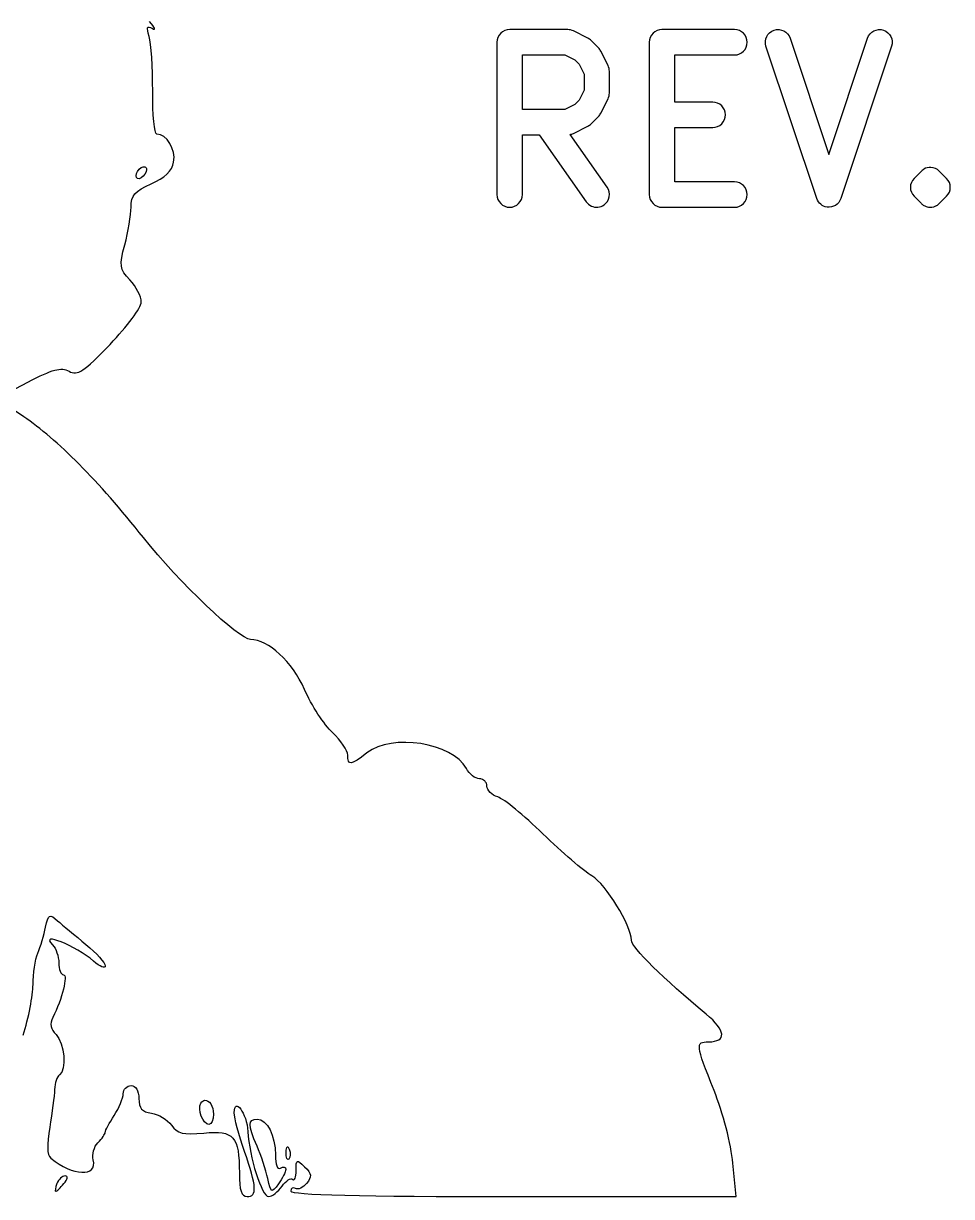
# Model space of a CAD drawing. Header units: millimetres. Extents: x 3 to 110, y 3 to 41.
# Drawn here: x 37.2 to 55.48, y 3.03 to 26.14 of the extents above; entities that cross this region are included whole.
import ezdxf

# ---------------------------------------------------------------- set-up
doc = ezdxf.new("R2010")
doc.units = ezdxf.units.MM
doc.layers.add('1', color=7, linetype='CONTINUOUS')

msp = doc.modelspace()

# ---------------------------------------------------------------- linework, layer by layer
at = {"layer": '1', "color": 7}
for points in [[(47.921489, 26.017832), (46.778406, 26.017832), (46.778406, 26.017832)], [(48.319397, 25.848336), (48.033627, 25.991477)], [(51.207071, 26.017832), (49.778737, 26.017832), (49.778737, 26.017832)], [(46.528811, 25.767719), (46.528811, 24.196241), (46.528811, 22.767906)], [(48.526617, 25.6592), (48.383992, 25.801826)], [(49.528623, 25.767719), (49.528623, 24.339385), (49.528623, 22.767906)], [(52.827122, 22.688902), (51.827127, 25.688893)], [(52.301467, 25.847002), (53.064294, 23.558519), (53.827123, 25.847002)], [(54.301463, 25.688893), (53.301461, 22.688902)], [(48.716787, 25.308317), (48.573643, 25.594087)], [(50.778675, 24.589498), (50.028335, 24.589498), (50.028335, 25.518124), (51.207071, 25.518124)], [(48.743142, 24.767783), (48.743142, 25.196697)], [(48.573643, 24.37039), (48.716787, 24.65616)], [(48.383992, 24.162652), (48.526617, 24.305278)], [(48.033627, 23.973), (48.319397, 24.116144)], [(51.207071, 23.01802), (50.028335, 23.01802), (50.028335, 24.089271), (50.778675, 24.089271)], [(47.02852, 22.767906), (47.02852, 23.946645), (47.362349, 23.946645), (48.288391, 22.624762)], [(48.697666, 22.911566), (47.96903, 23.95233)], [(54.887463, 23.230409), (54.744834, 23.087268)], [(55.384073, 23.087268), (55.240929, 23.230409)], [(54.744834, 22.733799), (54.887463, 22.591173)], [(55.239379, 22.589624), (55.240929, 22.591173), (55.384073, 22.733799)], [(49.778737, 22.517793), (51.207071, 22.517793)], [(55.127241, 22.526061), (55.129824, 22.526579)], [(55.187185, 22.550348), (55.190286, 22.552416)], [(37.207639, 18.39099), (36.669159, 18.752725), (37.285135, 19.073119)], [(42.368039, 3.564007), (42.36751, 3.564007)], [(46.853541, 3.030706), (51.237232, 3.030706), (51.175743, 3.689581)]]:
    msp.add_lwpolyline(points, dxfattribs=at)
for points in [[(47.02852, 25.518124), (47.862576, 25.518124), (48.058948, 25.419422), (48.144729, 25.334154), (48.242915, 25.137269), (48.242915, 24.827209), (48.144729, 24.630324), (48.058948, 24.545056), (47.862576, 24.446354), (47.02852, 24.446354), (47.02852, 25.518124)], [(39.594548, 23.314197)], [(55.073497, 23.303274)], [(53.029712, 22.520414)], [(40.774323, 4.927229)], [(41.805271, 4.554643)], [(42.395926, 4.007906)], [(38.022052, 3.436883)]]:
    msp.add_lwpolyline(points, close=True, dxfattribs=at)
for points in [[(39.741312, 26.038058), (39.817142, 25.993515), (39.793091, 26.055719), (39.687575, 26.176035)], [(39.678262, 25.883546), (39.620239, 26.066429), (39.634368, 26.100864), (39.741312, 26.038058)], [(39.747001, 24.804027), (39.750414, 25.26806), (39.719431, 25.753843), (39.678262, 25.883546)], [(46.778406, 26.017832), (46.640454, 26.017596), (46.528761, 25.905671), (46.528811, 25.767719)], [(48.033627, 25.991477), (47.998808, 26.008871), (47.96041, 26.017895), (47.921489, 26.017832)], [(49.601854, 25.944602), (49.554943, 25.897691), (49.5286, 25.83406), (49.528623, 25.767719)], [(49.778737, 26.017832), (49.712395, 26.017856), (49.648764, 25.991513), (49.601854, 25.944602)], [(51.383961, 25.944609), (51.337049, 25.991521), (51.273414, 26.017863), (51.207071, 26.017832)], [(51.457184, 25.767719), (51.457215, 25.834062), (51.430873, 25.897697), (51.383961, 25.944609)], [(51.827127, 25.688893), (51.783467, 25.819878), (51.854257, 25.961456), (51.985242, 26.005117)], [(51.985242, 26.005117), (52.116227, 26.048777), (52.257805, 25.977987), (52.301467, 25.847002)], [(53.827123, 25.847002), (53.870785, 25.977987), (54.012363, 26.048777), (54.143348, 26.005117)], [(54.143348, 26.005117), (54.274333, 25.961456), (54.345123, 25.819878), (54.301463, 25.688893)], [(48.383992, 25.801826), (48.365082, 25.820679), (48.343274, 25.836381), (48.319397, 25.848336)], [(48.573643, 25.594087), (48.561579, 25.618184), (48.545699, 25.640172), (48.526617, 25.6592)], [(51.207071, 25.518124), (51.345029, 25.51806), (51.456962, 25.629761), (51.457184, 25.767719)], [(48.743142, 25.196697), (48.743125, 25.235443), (48.734102, 25.273655), (48.716787, 25.308317)], [(39.828122, 23.960152), (39.780047, 23.960152), (39.743561, 24.339993), (39.747001, 24.804027)], [(48.716787, 24.65616), (48.734103, 24.690823), (48.743125, 24.729036), (48.743142, 24.767783)], [(50.955566, 24.516275), (50.908654, 24.563187), (50.845019, 24.589529), (50.778675, 24.589498)], [(51.028789, 24.339385), (51.028819, 24.405728), (51.002478, 24.469363), (50.955566, 24.516275)], [(48.526617, 24.305278), (48.545699, 24.324306), (48.561579, 24.346294), (48.573643, 24.37039)], [(50.955566, 24.162494), (51.002478, 24.209406), (51.028819, 24.273041), (51.028789, 24.339385)], [(48.319397, 24.116144), (48.343274, 24.128098), (48.365082, 24.143799), (48.383992, 24.162652)], [(50.778675, 24.089271), (50.845019, 24.089241), (50.908654, 24.115582), (50.955566, 24.162494)], [(40.159909, 23.409283), (40.206819, 23.654601), (40.022696, 23.960152), (39.828122, 23.960152)], [(47.96903, 23.95233), (47.991401, 23.956254), (48.013133, 23.963208), (48.033627, 23.973)], [(39.715489, 22.977785), (39.99047, 23.099099), (40.125672, 23.230094), (40.159909, 23.409283)], [(39.421431, 23.135397), (39.421431, 23.191277), (39.46686, 23.265193), (39.52274, 23.299727)], [(39.52274, 23.096641), (39.46686, 23.062105), (39.421431, 23.079517), (39.421431, 23.135397)], [(39.52274, 23.299727), (39.55068, 23.316996), (39.576133, 23.321232), (39.594548, 23.314197)], [(39.624525, 23.260971), (39.624525, 23.205091), (39.57862, 23.131177), (39.52274, 23.096641)], [(39.594548, 23.314197), (39.612963, 23.307164), (39.624525, 23.288911), (39.624525, 23.260971)], [(54.924153, 23.258316), (54.91109, 23.250164), (54.898807, 23.240822), (54.887463, 23.230409)], [(54.939139, 23.270201), (54.933994, 23.266432), (54.928995, 23.262468), (54.924153, 23.258316)], [(55.073497, 23.303274), (55.026492, 23.30511), (54.979922, 23.293647), (54.939139, 23.270201)], [(55.240929, 23.230409), (55.196302, 23.27494), (55.136499, 23.300966), (55.073497, 23.303274)], [(39.320678, 22.519416), (39.320678, 22.751521), (39.392433, 22.835251), (39.715489, 22.977785)], [(48.739324, 22.724787), (48.75076, 22.790107), (48.735775, 22.857296), (48.697666, 22.911566)], [(51.383961, 22.944797), (51.337049, 22.991709), (51.273414, 23.01805), (51.207071, 23.01802)], [(51.457184, 22.767906), (51.457215, 22.83425), (51.430873, 22.897885), (51.383961, 22.944797)], [(54.744834, 23.087268), (54.647273, 22.989641), (54.647273, 22.831426), (54.744834, 22.733799)], [(55.384073, 22.733799), (55.481634, 22.831426), (55.481634, 22.989641), (55.384073, 23.087268)], [(46.528811, 22.767906), (46.528748, 22.629949), (46.640449, 22.518016), (46.778406, 22.517793)], [(46.955297, 22.591016), (47.002209, 22.637928), (47.02855, 22.701563), (47.02852, 22.767906)], [(48.636688, 22.563269), (48.690968, 22.601365), (48.727888, 22.659466), (48.739324, 22.724787)], [(49.528623, 22.767906), (49.5286, 22.701565), (49.554943, 22.637934), (49.601854, 22.591023)], [(51.383961, 22.591016), (51.430873, 22.637928), (51.457215, 22.701563), (51.457184, 22.767906)], [(53.029712, 22.520414), (52.935665, 22.533548), (52.857176, 22.598825), (52.827122, 22.688902)], [(53.301461, 22.688902), (53.26332, 22.574589), (53.149062, 22.503748), (53.029712, 22.520414)], [(39.198705, 21.779925), (39.265751, 22.030654), (39.320678, 22.363333), (39.320678, 22.519416)], [(46.778406, 22.517793), (46.84475, 22.517763), (46.908385, 22.544104), (46.955297, 22.591016)], [(48.288391, 22.624762), (48.339511, 22.551569), (48.425782, 22.511191), (48.514733, 22.518827)], [(48.514733, 22.518827), (48.558588, 22.522645), (48.600658, 22.537976), (48.636688, 22.563269)], [(49.601854, 22.591023), (49.648764, 22.544113), (49.712395, 22.517769), (49.778737, 22.517793)], [(51.207071, 22.517793), (51.273414, 22.517763), (51.337049, 22.544104), (51.383961, 22.591016)], [(54.887463, 22.591173), (54.902877, 22.57571), (54.92025, 22.562333), (54.939139, 22.551382)], [(54.939139, 22.551382), (54.958121, 22.540504), (54.978449, 22.532165), (54.999601, 22.526579)], [(54.999601, 22.526579), (55.016545, 22.522545), (55.033865, 22.520294), (55.051277, 22.519861)], [(55.051277, 22.519861), (55.055565, 22.519059), (55.059872, 22.518369), (55.064196, 22.517793)], [(55.064196, 22.517793), (55.085477, 22.517854), (55.106664, 22.520633), (55.127241, 22.526061)], [(55.129824, 22.526579), (55.149858, 22.532088), (55.169127, 22.540072), (55.187185, 22.550348)], [(55.190286, 22.552416), (55.208122, 22.562747), (55.224611, 22.575245), (55.239379, 22.589624)], [(39.300014, 21.085913), (39.093957, 21.305237), (39.08631, 21.359709), (39.198705, 21.779925)], [(39.521682, 20.651314), (39.522899, 20.759473), (39.422939, 20.95505), (39.300014, 21.085913)], [(38.908802, 19.817775), (39.244531, 20.168109), (39.521682, 20.543156), (39.521682, 20.651314)], [(38.099548, 19.287574), (38.270548, 19.196068), (38.384001, 19.270117), (38.908802, 19.817775)], [(37.285135, 19.073119), (37.774349, 19.327725), (37.941592, 19.372119), (38.099548, 19.287574)], [(39.564597, 16.010259), (38.676048, 17.128688), (37.86264, 17.950605), (37.207639, 18.39099)], [(41.675573, 14.003151), (41.448005, 14.003794), (40.265398, 15.128134), (39.564597, 16.010259)], [(42.736471, 13.020264), (42.49369, 13.569282), (42.026515, 14.002092), (41.675573, 14.003151)], [(43.288391, 12.169672), (43.123688, 12.323509), (42.87543, 12.706075), (42.736471, 13.020264)], [(43.587582, 11.727321), (43.587582, 11.816661), (43.453068, 12.015839), (43.288391, 12.169672)], [(45.924908, 11.462222), (45.652625, 11.971024), (44.460997, 12.157195), (43.966385, 11.768147)], [(43.966385, 11.768147), (43.654071, 11.522481), (43.587582, 11.515274), (43.587582, 11.727321)], [(46.182268, 11.260168), (46.100432, 11.260168), (45.984413, 11.351039), (45.924908, 11.462222)], [(46.331096, 11.114441), (46.331096, 11.194496), (46.26413, 11.260168), (46.182268, 11.260168)], [(46.544006, 10.901534), (46.426769, 10.938745), (46.331096, 11.034386), (46.331096, 11.114441)], [(47.433348, 10.175481), (47.061636, 10.537505), (46.661242, 10.864323), (46.544006, 10.901534)], [(48.39815, 9.347109), (48.239057, 9.440589), (47.805061, 9.813458), (47.433348, 10.175481)], [(49.175866, 8.077936), (49.175866, 8.369004), (48.67665, 9.183475), (48.39815, 9.347109)], [(37.638618, 8.337352), (37.692778, 8.590791), (37.713495, 8.602115), (37.874256, 8.462925)], [(37.484604, 7.826273), (37.536621, 7.954632), (37.605968, 8.184534), (37.638618, 8.337352)], [(37.874256, 8.462925), (37.971199, 8.378997), (38.222288, 8.169273), (38.431838, 7.996804)], [(38.583761, 7.66711), (38.240147, 7.970036), (37.500082, 8.264533), (37.776069, 7.988536)], [(37.776069, 7.988536), (37.843141, 7.92148), (37.898015, 7.761527), (37.898015, 7.633003)], [(38.431838, 7.996804), (38.641388, 7.824336), (38.812705, 7.633926), (38.812705, 7.574093)], [(50.647609, 6.624799), (49.818035, 7.309227), (49.175866, 7.943504), (49.175866, 8.077936)], [(37.390042, 7.204606), (37.390042, 7.418217), (37.432614, 7.697913), (37.484604, 7.826273)], [(37.898015, 7.633003), (37.898015, 7.504479), (37.940005, 7.399426), (37.991043, 7.399426)], [(38.812705, 7.574093), (38.812705, 7.514263), (38.709491, 7.556274), (38.583761, 7.66711)], [(37.991043, 7.399426), (38.082588, 7.399426), (37.962573, 6.921155), (37.779694, 6.557102)], [(37.196262, 6.208287), (37.303047, 6.542537), (37.390042, 6.990995), (37.390042, 7.204606)], [(37.779694, 6.557102), (37.716405, 6.431137), (37.736329, 6.327587), (37.844278, 6.219656)], [(50.69362, 6.078578), (51.058241, 6.078578), (51.039429, 6.301513), (50.647609, 6.624799)], [(37.844278, 6.219656), (38.011839, 6.05208), (38.056844, 5.516066), (37.910953, 5.425907)], [(50.805221, 5.119464), (50.441472, 6.02786), (50.435545, 6.078578), (50.69362, 6.078578)], [(37.910953, 5.425907), (37.862058, 5.395686), (37.818799, 5.267403), (37.81483, 5.140652)], [(37.81483, 5.140652), (37.810809, 5.013904), (37.767496, 4.67906), (37.718707, 4.396512)], [(39.166664, 5.055387), (39.16759, 5.143086), (39.236858, 5.215066), (39.320678, 5.215066)], [(39.320678, 5.215066), (39.415081, 5.215066), (39.474665, 5.118165), (39.474665, 4.960818)], [(51.175743, 3.689581), (51.141797, 4.053168), (50.975559, 4.694046), (50.805221, 5.119464)], [(38.988917, 4.626991), (39.085781, 4.77481), (39.166664, 4.967689), (39.166664, 5.055387)], [(39.474665, 4.960818), (39.475829, 4.768892), (39.536975, 4.698227), (39.725807, 4.67143)], [(40.854439, 4.452839), (40.735139, 4.452839), (40.623617, 4.749749), (40.697859, 4.869867)], [(40.697859, 4.869867), (40.720005, 4.90571), (40.746992, 4.923776), (40.774323, 4.927229)], [(40.774323, 4.927229), (40.856344, 4.937585), (40.945376, 4.81689), (40.945376, 4.650245)], [(41.352596, 4.681767), (41.352596, 5.009403), (41.604611, 4.664638), (41.622338, 4.312798)], [(38.812705, 4.296778), (38.812705, 4.330676), (38.892054, 4.479165), (38.988917, 4.626991)], [(39.725807, 4.67143), (39.863285, 4.651925), (40.039233, 4.545562), (40.116491, 4.435271)], [(40.945376, 4.650245), (40.945376, 4.541782), (40.90434, 4.452839), (40.854439, 4.452839)], [(41.555664, 3.918506), (41.443904, 4.236482), (41.352596, 4.579837), (41.352596, 4.681767)], [(37.718707, 4.396512), (37.657298, 4.041161), (37.665235, 3.853051), (37.744028, 3.786731)], [(40.116491, 4.435271), (40.23304, 4.268877), (40.341757, 4.24288), (40.756252, 4.281792)], [(41.802678, 4.024442), (41.618184, 4.445542), (41.618661, 4.554643), (41.805271, 4.554643)], [(41.805271, 4.554643), (42.003259, 4.554643), (42.164416, 4.235741), (42.164416, 3.844092)], [(38.669037, 4.091623), (38.747882, 4.170468), (38.812705, 4.262882), (38.812705, 4.296778)], [(40.756252, 4.281792), (41.347648, 4.337307), (41.454381, 4.217107), (41.454381, 3.494245)], [(41.622338, 4.312798), (41.647738, 3.808141), (41.895494, 3.030706), (42.03059, 3.030706)], [(38.577041, 3.752626), (38.548889, 3.860274), (38.590191, 4.012777), (38.669037, 4.091623)], [(42.014054, 3.386239), (41.978123, 3.553813), (41.883085, 3.840936), (41.802678, 4.024442)], [(42.375791, 3.902486), (42.378226, 3.961665), (42.385264, 3.997225), (42.395926, 4.007906)], [(42.395926, 4.007906), (42.406615, 4.01859), (42.421062, 4.004506), (42.437281, 3.963983)], [(42.437281, 3.963983), (42.466729, 3.89064), (42.46276, 3.802923), (42.428999, 3.769162)], [(37.744028, 3.786731), (38.165985, 3.431501), (38.666391, 3.410978), (38.577041, 3.752626)], [(41.606331, 3.030706), (41.809743, 3.030706), (41.798604, 3.227302), (41.555664, 3.918506)], [(42.164416, 3.844092), (42.164416, 3.658315), (42.206776, 3.552582), (42.266228, 3.589328)], [(42.428999, 3.769162), (42.395212, 3.735401), (42.371294, 3.795382), (42.375791, 3.902486)], [(42.571636, 3.543335), (42.571636, 3.768964), (42.582933, 3.773896), (42.740625, 3.616199)], [(41.454381, 3.494245), (41.454381, 3.149641), (41.493116, 3.030706), (41.606331, 3.030706)], [(42.36751, 3.564007), (42.36751, 3.515509), (42.30311, 3.387155), (42.223841, 3.278752)], [(42.266228, 3.589328), (42.322108, 3.623874), (42.368039, 3.612505), (42.368039, 3.564007)], [(42.504458, 3.368671), (42.541341, 3.331772), (42.571636, 3.410287), (42.571636, 3.543335)], [(42.740625, 3.616199), (42.879743, 3.4771), (42.886675, 3.419294), (42.779889, 3.290637)], [(37.860815, 3.284438), (37.828536, 3.200618), (37.818243, 3.131991), (37.837558, 3.131991)], [(37.837558, 3.131991), (37.856899, 3.131991), (37.929236, 3.200618), (37.998795, 3.284438)], [(38.022052, 3.436883), (37.965325, 3.436883), (37.892962, 3.368258), (37.860815, 3.284438)], [(37.998795, 3.284438), (38.071687, 3.37228), (38.08153, 3.436883), (38.022052, 3.436883)], [(42.223841, 3.278752), (42.086179, 3.090491), (42.076416, 3.095219), (42.014054, 3.386239)], [(42.295676, 3.233278), (42.373701, 3.344694), (42.467549, 3.405567), (42.504458, 3.368671)], [(42.779889, 3.290637), (42.708505, 3.204619), (42.609815, 3.159245), (42.560259, 3.189868)], [(42.03059, 3.030706), (42.098535, 3.030706), (42.21765, 3.121873), (42.295676, 3.233278)], [(42.560259, 3.189868), (42.510702, 3.220491), (42.470353, 3.197372), (42.470353, 3.138193)], [(42.470353, 3.138193), (42.470353, 3.064128), (43.836104, 3.030706), (46.853541, 3.030706)]]:
    msp.add_open_spline(points, degree=3, dxfattribs=at)

doc.saveas('drawing.dxf')
